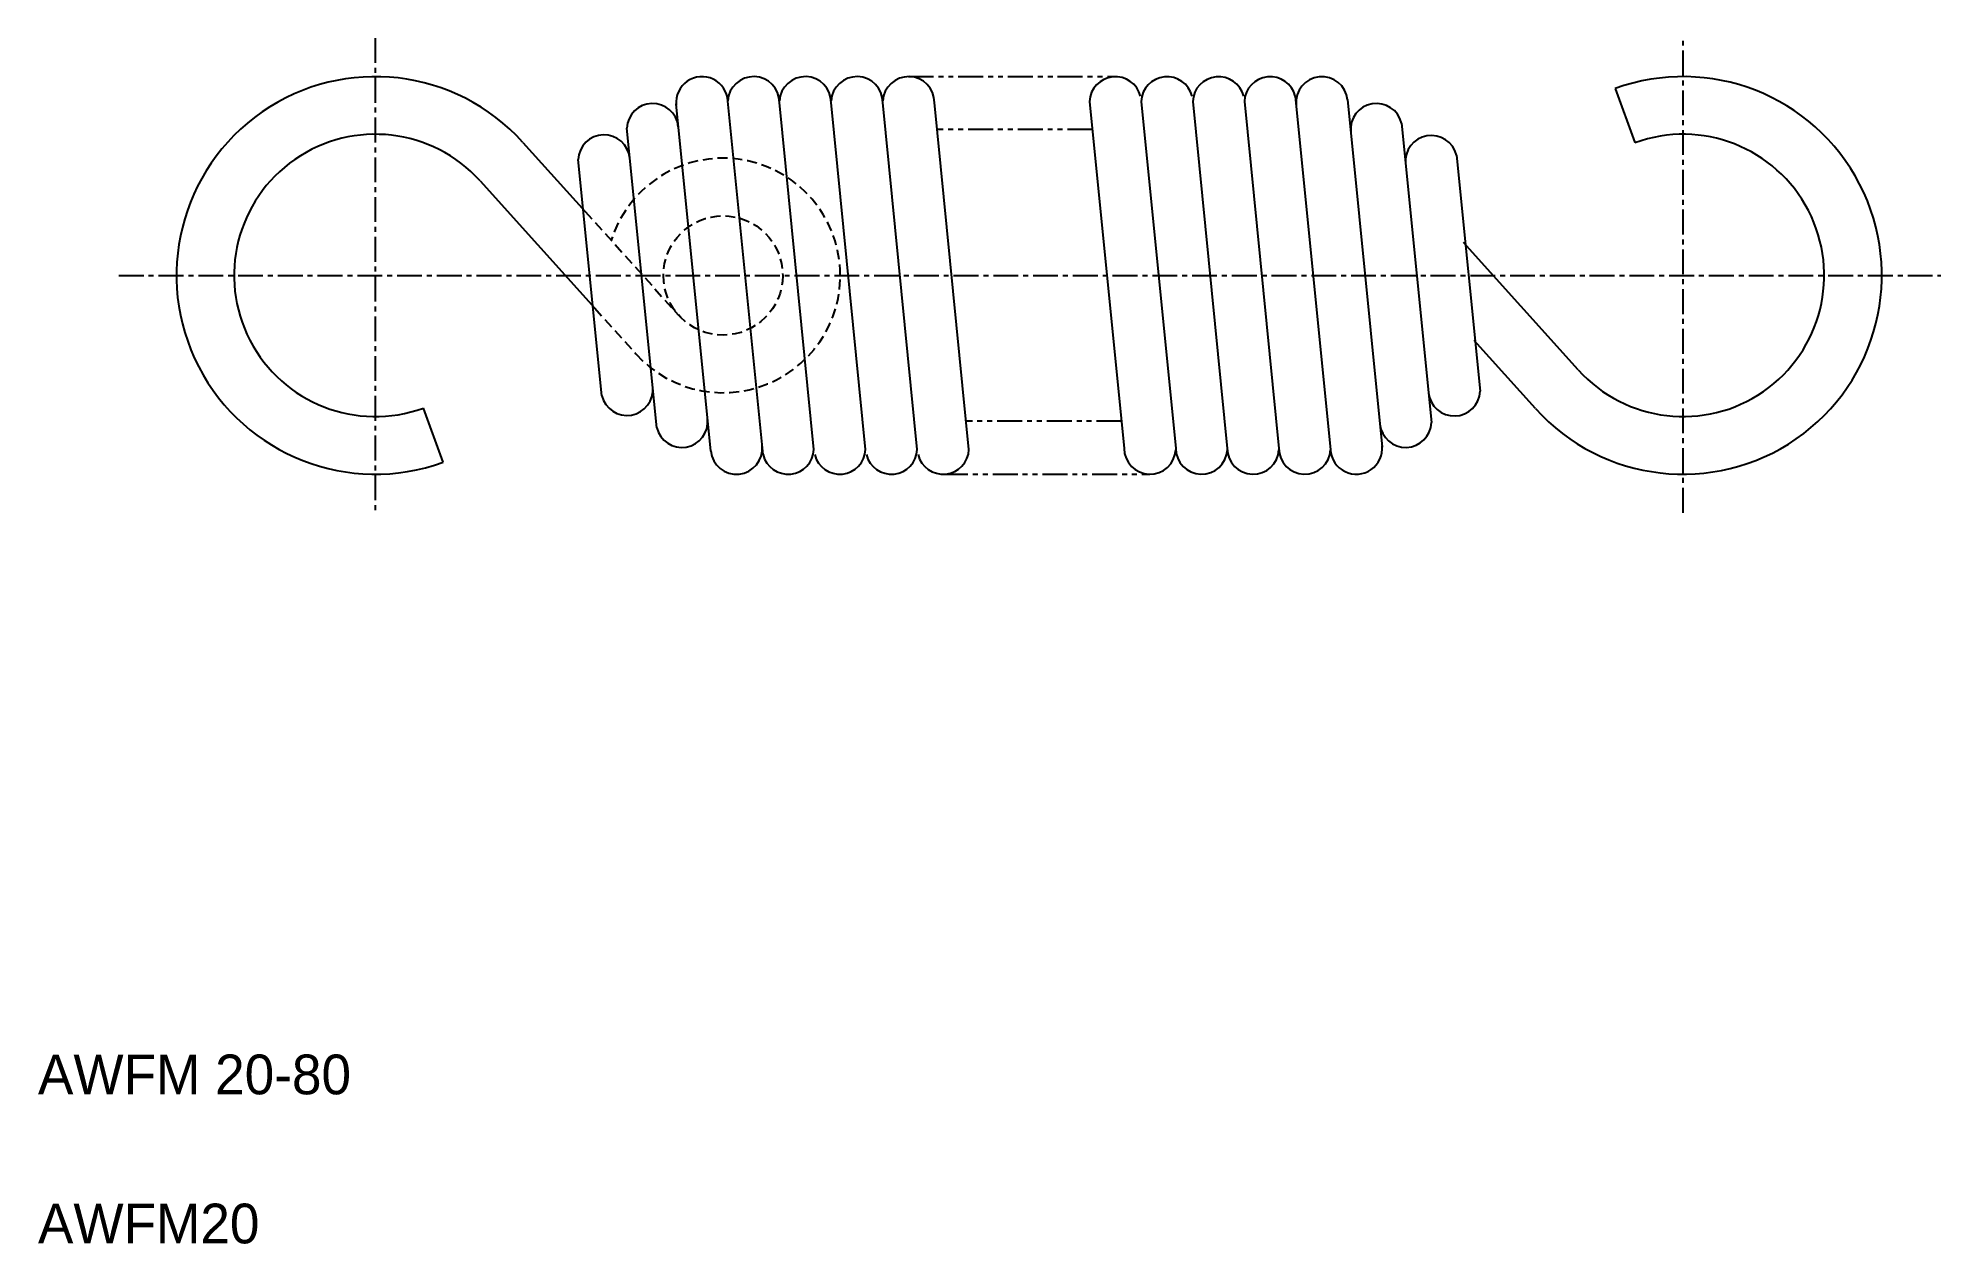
# Model space of a CAD drawing. Extents: x 67 to 214, y 180 to 455.
# Drawn here: x 66.9 to 162.7, y 180.4 to 241.1 of the extents above; entities outside this region: 3.
import ezdxf

# ---------------------------------------------------------------- set-up
doc = ezdxf.new("R2010")
doc.units = 0
for name, pattern in [('CENTER', [2, 1.25, -0.25, 0.25, -0.25]), ('DASHED', [0.75, 0.5, -0.25]), ('PHANTOM', [2.5, 1.25, -0.25, 0.25, -0.25, 0.25, -0.25])]:
    doc.linetypes.add(name, pattern=pattern)
doc.layers.get('0').update_dxf_attribs({"linetype": 'CONTINUOUS'})
doc.layers.add('CENTER', color=1, linetype='CENTER')

msp = doc.modelspace()

# ---------------------------------------------------------------- linework, layer by layer
at = {"color": 7, "linetype": 'CONTINUOUS'}
for p, q in [((213.838, 438.155), (212.27, 453.902)), ((146.293, 238.512), (147.281, 235.798)), ((100.794, 220.266), (99.059, 237.753)), ((103.424, 220.106), (101.652, 237.89)), ((105.986, 220.36), (104.248, 237.815)), ((108.585, 220.36), (106.848, 237.815)), ((111.185, 220.36), (109.447, 237.815)), ((113.785, 220.36), (112.047, 237.815)), ((119.854, 237.87), (121.591, 220.415)), ((122.449, 237.87), (124.187, 220.415)), ((125.045, 237.87), (126.782, 220.415)), ((127.64, 237.87), (129.378, 220.415)), ((130.202, 238.125), (131.975, 220.341)), ((132.833, 237.965), (134.567, 220.478)), ((98.076, 221.454), (96.57, 236.518)), ((135.55, 236.777), (137.056, 221.713)), ((91.342, 235.81), (94.474, 232.334)), ((95.315, 223.064), (94.126, 234.94)), ((138.311, 235.167), (139.5, 223.29)), ((89.187, 233.868), (94.961, 227.462)), ((144.439, 224.362), (138.665, 230.769)), ((142.284, 222.421), (139.208, 225.835)), ((87.333, 219.718), (86.345, 222.433))]:
    msp.add_line(p, q, dxfattribs=at)
at = {"color": 3, "linetype": 'PHANTOM'}
for p, q in [((110.747, 239.115), (121.153, 239.115)), ((119.995, 236.449), (112.183, 236.449)), ((121.455, 221.782), (113.643, 221.782)), ((112.486, 219.115), (122.891, 219.115))]:
    msp.add_line(p, q, dxfattribs=at)
at = {"color": 3, "linetype": 'DASHED'}
for p, q in [((94.474, 232.334), (99.184, 227.107)), ((94.961, 227.462), (97.03, 225.166))]:
    msp.add_line(p, q, dxfattribs=at)
msp.add_circle((101.413, 229.115), 3, dxfattribs=at)
at = {"color": 7, "linetype": 'CONTINUOUS'}
for centre, radius, start, end in [((211.12, 453.902), 1.15, 359.99996, 173.9448), ((212.689, 438.202), 1.15, 193.78995, 357.63124), ((83.913, 229.115), 10, 42.02463, 290), ((100.353, 237.815), 1.3, 3.22631, 185.71059), ((102.948, 237.815), 1.3, 359.99996, 176.65374), ((105.548, 237.815), 1.3, 359.99996, 176.65374), ((108.147, 237.815), 1.3, 359.99996, 176.65374), ((110.747, 237.815), 1.3, 359.99996, 176.65374), ((121.153, 237.815), 1.3, 13.78995, 177.63124), ((123.748, 237.815), 1.3, 13.78995, 177.63124), ((126.344, 237.815), 1.3, 13.78995, 177.63124), ((128.939, 237.815), 1.3, 13.78995, 177.63124), ((131.539, 237.815), 1.3, 5.71059, 185.71059), ((149.713, 229.115), 10, 222.02463, 110), ((97.868, 236.468), 1.3, 5.69881, 177.63123), ((134.287, 236.467), 1.3, 13.78995, 185.71059), ((83.913, 229.115), 7.1, 42.02463, 290), ((95.425, 234.887), 1.3, 5.69881, 177.63123), ((137.048, 234.857), 1.3, 13.78995, 185.71059), ((149.713, 229.115), 7.1, 222.02463, 110), ((96.578, 223.374), 1.3, 193.78995, 5.71059), ((138.201, 223.344), 1.3, 185.69881, 357.63123), ((99.339, 221.764), 1.3, 193.78995, 5.71059), ((135.758, 221.763), 1.3, 185.69881, 357.63123), ((102.087, 220.415), 1.3, 185.71059, 5.71059), ((104.687, 220.415), 1.3, 193.78995, 357.63124), ((107.286, 220.415), 1.3, 193.78995, 357.63124), ((109.886, 220.415), 1.3, 193.78995, 357.63124), ((112.486, 220.415), 1.3, 193.78995, 357.63124), ((122.891, 220.415), 1.3, 179.99996, 356.65374), ((125.487, 220.415), 1.3, 179.99996, 356.65374), ((128.082, 220.415), 1.3, 179.99996, 356.65374), ((130.678, 220.415), 1.3, 179.99996, 356.65374), ((133.274, 220.415), 1.3, 183.22631, 5.71059)]:
    msp.add_arc(centre, radius, start, end, dxfattribs=at)
at = {"color": 3, "linetype": 'DASHED'}
msp.add_arc((101.413, 229.115), 5.9, 222.02463, 162.5869, dxfattribs=at)
at = {"layer": 'CENTER', "color": 1, "linetype": 'CENTER'}
for p, q in [((83.913, 241.056), (83.913, 217.174)), ((149.713, 217.174), (149.713, 241.056)), ((71.013, 229.115), (162.687, 229.115))]:
    msp.add_line(p, q, dxfattribs=at)

# ---------------------------------------------------------------- texts
at = {"color": 7, "linetype": 'CONTINUOUS'}
for s, p in [('AWFM 20-80', (66.944, 187.919)), ('AWFM20', (66.944, 180.419))]:
    msp.add_text(s, height=2, dxfattribs=at).set_placement(p)

doc.saveas('drawing.dxf')
